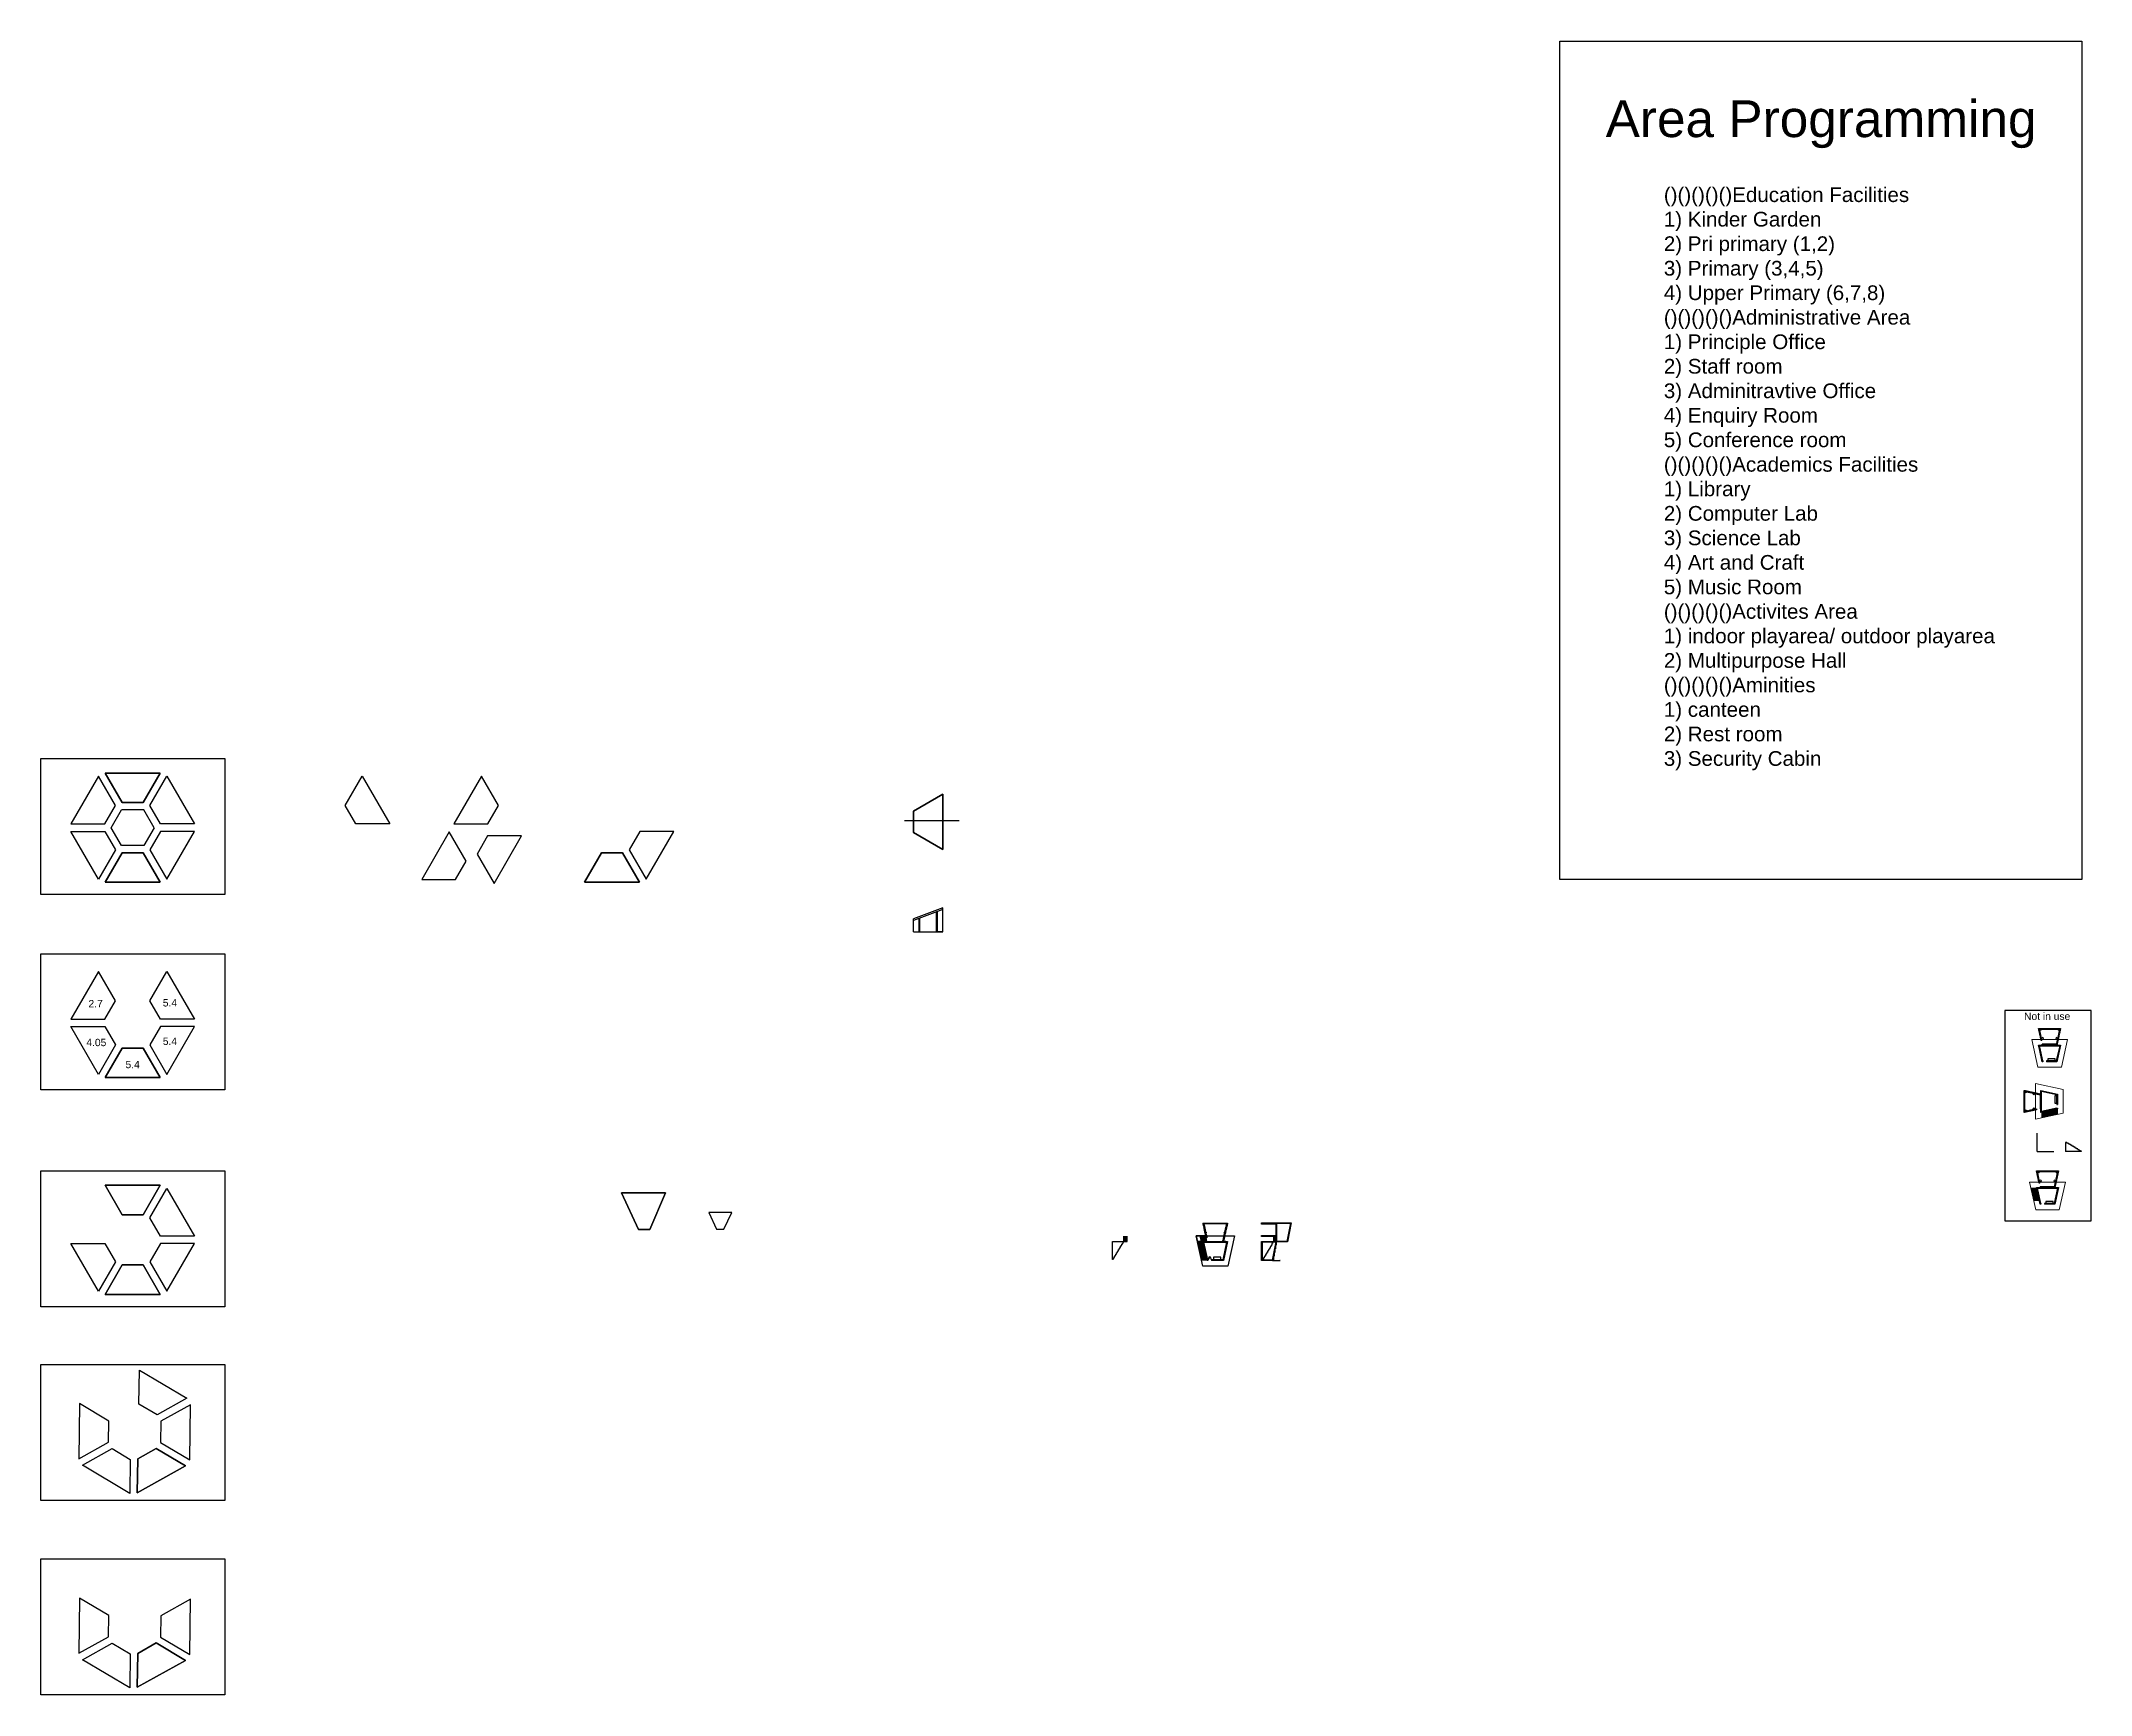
# Model space of a CAD drawing. Header units: millimetres. Extents: x 2699056 to 8562313, y 3604254 to 5198898.
# Drawn here: x 8004617 to 8562313, y 4748989 to 5198898 of the extents above; entities that cross this region are included whole.
import ezdxf

# ---------------------------------------------------------------- set-up
doc = ezdxf.new("R2010")
doc.units = ezdxf.units.MM
doc.header["$LTSCALE"] = 10
doc.header["$MEASUREMENT"] = 0
doc.linetypes.add('ACAD_ISO02W100', pattern=[15, 12, -3])
doc.styles.get("Standard").update_dxf_attribs({"font": 'arial.ttf'})

# ---------------------------------------------------------------- blocks, each defined once
blk = doc.blocks.new('*U36')
for p, q in [((0, 0), (0, -6)), ((40, 0), (40, -6))]:
    blk.add_line(p, q)
blk.add_lwpolyline([(0, 0), (20, 35), (22, 34), (2, -1)], close=True)
blk.add_arc((0, 0), 40, 0, 60)

msp = doc.modelspace()

# ---------------------------------------------------------------- linework, layer by layer
for p, q in [((8022057, 4999743), (8026676, 4991743)), ((8037057, 4999743), (8022057, 4999743)), ((8032438, 4991743), (8037057, 4999743)), ((8026676, 4991743), (8032438, 4991743)), ((8023702, 4984913), (8026490, 4989743)), ((8032624, 4989743), (8026490, 4989743)), ((8035412, 4984913), (8032624, 4989743)), ((8239516, 4986894), (8254399, 4986894)), ((8022057, 4970083), (8026676, 4978083)), ((8026676, 4978083), (8032438, 4978083)), ((8032438, 4978083), (8037057, 4970083)), ((8037057, 4970083), (8022057, 4970083)), ((8249980, 4963115), (8241980, 4960115)), ((8249980, 4962688), (8241980, 4959688)), ((8241980, 4956615), (8241980, 4960115)), ((8243480, 4956615), (8243480, 4960250)), ((8243680, 4956615), (8243680, 4960325)), ((8248280, 4956615), (8248280, 4962050)), ((8248480, 4956615), (8248480, 4962125)), ((8249980, 4956615), (8249980, 4963115)), ((8241980, 4956615), (8249980, 4956615)), ((8241980, 4956615), (8243480, 4956615)), ((8241980, 4956615), (8243480, 4956615)), ((8249980, 4956615), (8248480, 4956615)), ((8548982, 4926992), (8548777, 4926992)), ((8549202, 4925992), (8548998, 4925992)), ((8549199, 4921475), (8549199, 4921260)), ((8550199, 4921460), (8550199, 4921260)), ((8547472, 4908391), (8547472, 4908186)), ((8548472, 4908611), (8548472, 4908407)), ((8550125, 4907771), (8550125, 4906235)), ((8550425, 4907838), (8550425, 4906302)), ((8550725, 4907904), (8550725, 4906368)), ((8551025, 4907970), (8551025, 4906434)), ((8551325, 4908036), (8551325, 4906500)), ((8551625, 4908102), (8551625, 4906566)), ((8551925, 4908169), (8551925, 4906633)), ((8552225, 4908235), (8552225, 4906699)), ((8552525, 4908301), (8552525, 4906765)), ((8552825, 4908367), (8552825, 4906831)), ((8552988, 4908608), (8553203, 4908608)), ((8553003, 4909608), (8553203, 4909608)), ((8553125, 4908433), (8553125, 4906897)), ((8548925, 4907507), (8548925, 4905971)), ((8549225, 4907573), (8549225, 4906037)), ((8549525, 4907639), (8549525, 4906103)), ((8549825, 4907705), (8549825, 4906169)), ((8547542, 4886771), (8546006, 4886771)), ((8547608, 4886471), (8546072, 4886471)), ((8547675, 4886171), (8546138, 4886171)), ((8547741, 4885871), (8546205, 4885871)), ((8547807, 4885571), (8546271, 4885571)), ((8548426, 4888224), (8548221, 4888224)), ((8548647, 4887224), (8548442, 4887224)), ((8547873, 4885271), (8546337, 4885271)), ((8547939, 4884971), (8546403, 4884971)), ((8548006, 4884671), (8546469, 4884671)), ((8548072, 4884371), (8546536, 4884371)), ((8548138, 4884071), (8546602, 4884071)), ((8548204, 4883771), (8546668, 4883771)), ((8548278, 4883471), (8546734, 4883471)), ((8548644, 4882708), (8548644, 4882493)), ((8549644, 4882693), (8549644, 4882493))]:
    msp.add_line(p, q)
at = {"ltscale": 100}
for p, q in [((8547672, 4896799), (8547672, 4901799)), ((8547672, 4896799), (8552203, 4896799)), ((8555413, 4899319), (8555413, 4896799)), ((8559613, 4896799), (8555413, 4896799)), ((8558713, 4897339), (8559013, 4897339)), ((8559013, 4897339), (8559013, 4897159)), ((8559013, 4897159), (8559313, 4897159)), ((8559313, 4897159), (8559313, 4896979)), ((8559313, 4896979), (8559613, 4896979)), ((8559613, 4896979), (8559613, 4896799)), ((8340681, 4877426), (8344681, 4877426)), ((8340681, 4872351), (8340681, 4877426)), ((8340806, 4877301), (8344530, 4877301)), ((8340806, 4872351), (8340806, 4877301)), ((8344530, 4877301), (8343578, 4872351)), ((8344681, 4877426), (8343681, 4872226)), ((8296123, 4867432), (8296123, 4872332)), ((8296123, 4872332), (8300123, 4872332)), ((8320724, 4872332), (8319239, 4872332)), ((8320790, 4872032), (8319305, 4872032)), ((8320856, 4871732), (8319371, 4871732)), ((8320923, 4871432), (8319438, 4871432)), ((8320989, 4871132), (8319504, 4871132)), ((8321055, 4870832), (8319570, 4870832)), ((8321121, 4870532), (8319636, 4870532)), ((8321187, 4870232), (8319702, 4870232)), ((8321254, 4869932), (8319769, 4869932)), ((8321320, 4869632), (8319835, 4869632)), ((8321386, 4869332), (8319901, 4869332)), ((8320291, 4872332), (8319967, 4873801)), ((8321452, 4869032), (8319967, 4869032)), ((8321518, 4868732), (8320033, 4868732)), ((8320598, 4872332), (8320274, 4873801)), ((8320902, 4872351), (8320582, 4873801)), ((8321209, 4872351), (8320889, 4873801)), ((8321516, 4872351), (8321196, 4873801)), ((8321823, 4872351), (8321492, 4873851)), ((8336806, 4872376), (8336806, 4867276)), ((8336806, 4872376), (8340806, 4872376)), ((8339866, 4872376), (8340046, 4872376)), ((8340046, 4872376), (8340046, 4873701)), ((8340297, 4869351), (8340104, 4869351)), ((8340104, 4869351), (8340104, 4868351)), ((8340226, 4872376), (8340226, 4873701)), ((8340489, 4870351), (8340297, 4870351)), ((8340297, 4870351), (8340297, 4869351)), ((8340406, 4872376), (8340406, 4873701)), ((8340681, 4871351), (8340489, 4871351)), ((8340489, 4871351), (8340489, 4870351)), ((8340586, 4872376), (8340586, 4873701)), ((8343681, 4872226), (8340657, 4872226)), ((8340681, 4872226), (8340681, 4871351)), ((8343578, 4872351), (8340806, 4872351)), ((8296303, 4867432), (8296123, 4867432)), ((8321585, 4868432), (8320100, 4868432)), ((8321651, 4868132), (8320166, 4868132)), ((8321717, 4867832), (8320232, 4867832)), ((8321783, 4867532), (8320298, 4867532)), ((8321849, 4867232), (8320313, 4867232)), ((8321867, 4867151), (8321783, 4867532)), ((8339681, 4867201), (8341681, 4867201)), ((8339681, 4867151), (8341681, 4867151)), ((8340104, 4868351), (8339912, 4868351)), ((8339912, 4868351), (8339912, 4867201))]:
    msp.add_line(p, q, dxfattribs=at)
at = {"ltscale": 10}
for p, q in [((8299183, 4872332), (8299183, 4873801)), ((8299363, 4872332), (8299363, 4873801)), ((8299543, 4872332), (8299543, 4873801)), ((8299723, 4872332), (8299723, 4873801)), ((8299903, 4872332), (8299903, 4873801)), ((8300083, 4872332), (8300083, 4873801)), ((8321516, 4872351), (8321516, 4872151)), ((8323016, 4872276), (8321516, 4872276)), ((8323016, 4872226), (8321516, 4872226)), ((8323016, 4872351), (8323016, 4872151)), ((8325124, 4872351), (8325124, 4872151)), ((8325124, 4872276), (8326624, 4872276)), ((8325124, 4872226), (8326624, 4872226)), ((8326624, 4872351), (8326624, 4872151)), ((8322028, 4867351), (8322028, 4867151)), ((8323028, 4867351), (8323028, 4867151)), ((8325690, 4867351), (8325690, 4867151)), ((8326112, 4867251), (8325690, 4867251)), ((8326112, 4867351), (8326112, 4867151))]:
    msp.add_line(p, q, dxfattribs=at)
for points in [[(8417786, 5198898), (8559851, 5198898), (8559851, 4970860), (8417786, 4970860)], [(8004617, 4966722), (8004617, 5003722), (8054617, 5003722), (8054617, 4966722)], [(8024851, 4990903), (8020232, 4998903), (8012732, 4985913), (8021970, 4985913)], [(8032438, 4991743), (8026676, 4991743), (8022057, 4999743), (8037057, 4999743)], [(8034263, 4990903), (8038882, 4998903), (8046382, 4985913), (8037144, 4985913)], [(8090259, 4985913), (8087378, 4990903), (8091997, 4998903), (8099497, 4985913)], [(8126154, 4985913), (8129035, 4990903), (8124416, 4998903), (8116916, 4985913)], [(8249980, 4994006), (8241980, 4989387), (8241980, 4983625), (8249980, 4979006)], [(8249980, 4979006), (8241980, 4983625), (8241980, 4989387), (8249980, 4994006)], [(8021970, 4983913), (8024851, 4978923), (8020232, 4970923), (8012732, 4983913)], [(8037144, 4983913), (8034263, 4978923), (8038882, 4970923), (8046382, 4983913)], [(8117422, 4970788), (8120303, 4975779), (8115684, 4983779), (8108184, 4970788)], [(8135360, 4982720), (8126123, 4982720), (8123241, 4977730), (8127860, 4969730)], [(8176762, 4983913), (8167524, 4983913), (8164643, 4978923), (8169262, 4970923)], [(8032438, 4978083), (8026676, 4978083), (8022057, 4970083), (8037057, 4970083)], [(8152437, 4970083), (8157056, 4978083), (8162818, 4978083), (8167437, 4970083)], [(8167437, 4970083), (8162818, 4978083), (8157056, 4978083), (8152437, 4970083)], [(8004617, 4913612), (8004617, 4950612), (8054617, 4950612), (8054617, 4913612)], [(8021970, 4932803), (8024851, 4937793), (8020232, 4945793), (8012732, 4932803)], [(8037144, 4932803), (8034263, 4937793), (8038882, 4945793), (8046382, 4932803)], [(8012732, 4930803), (8021970, 4930803), (8024851, 4925812), (8020232, 4917812)], [(8046382, 4930803), (8037144, 4930803), (8034263, 4925812), (8038882, 4917812)], [(8022057, 4916973), (8026676, 4924973), (8032438, 4924973), (8037057, 4916973)], [(8037057, 4916973), (8032438, 4924973), (8026676, 4924973), (8022057, 4916973)], [(8004617, 4854604), (8004617, 4891604), (8054617, 4891604), (8054617, 4854604)], [(8022057, 4887625), (8026676, 4879625), (8032438, 4879625), (8037057, 4887625)], [(8037057, 4887625), (8032438, 4879625), (8026676, 4879625), (8022057, 4887625)], [(8037144, 4873795), (8034263, 4878786), (8038882, 4886786), (8046382, 4873795)], [(8162505, 4885625), (8167124, 4875625), (8170221, 4875625), (8174505, 4885625)], [(8174505, 4885625), (8170221, 4875625), (8167124, 4875625), (8162505, 4885625)], [(8190417, 4875714), (8192530, 4880246), (8186304, 4880246), (8188417, 4875714)], [(8012732, 4871795), (8021970, 4871795), (8024851, 4866805), (8020232, 4858805)], [(8046382, 4871795), (8037144, 4871795), (8034263, 4866805), (8038882, 4858805)], [(8022057, 4857966), (8026676, 4865966), (8032438, 4865966), (8037057, 4857966)], [(8037057, 4857966), (8032438, 4865966), (8026676, 4865966), (8022057, 4857966)], [(8004617, 4801895), (8004617, 4838895), (8054617, 4838895), (8054617, 4801895)], [(8036220, 4825175), (8031267, 4828119), (8031384, 4837356), (8044278, 4829692)], [(8022984, 4817754), (8023057, 4823516), (8015116, 4828236), (8014926, 4813237)], [(8045256, 4827947), (8037198, 4823430), (8037125, 4817668), (8045066, 4812948)], [(8015904, 4811492), (8023962, 4816010), (8028915, 4813065), (8028799, 4803829)], [(8030801, 4803989), (8030918, 4813226), (8035944, 4816044), (8043885, 4811324)], [(8043885, 4811324), (8035944, 4816044), (8030918, 4813226), (8030801, 4803989)], [(8004617, 4748989), (8004617, 4785989), (8054617, 4785989), (8054617, 4748989)], [(8022984, 4764847), (8023057, 4770609), (8015116, 4775329), (8014926, 4760330)], [(8045256, 4775041), (8037198, 4770523), (8037125, 4764761), (8045066, 4760042)], [(8015904, 4758586), (8023962, 4763103), (8028915, 4760159), (8028799, 4750922)], [(8030801, 4751082), (8030918, 4760319), (8035944, 4763137), (8043885, 4758417)], [(8043885, 4758417), (8035944, 4763137), (8030918, 4760319), (8030801, 4751082)]]:
    msp.add_lwpolyline(points, close=True)
for points in [[(8035412, 4984913), (8032624, 4980083), (8026490, 4980083), (8023702, 4984913)], [(8548363, 4924338), (8548042, 4925792), (8554042, 4925792), (8553042, 4921260), (8550199, 4921260)], [(8549199, 4921475), (8548558, 4924381), (8548291, 4925592), (8553793, 4925592), (8552881, 4921460), (8550199, 4921460)], [(8549199, 4921260), (8549042, 4921260), (8548363, 4924338)], [(8550125, 4907771), (8548672, 4907451), (8548672, 4913451), (8553203, 4912451), (8553203, 4909608)], [(8552988, 4908608), (8550082, 4907967), (8548872, 4907700), (8548872, 4913202), (8553003, 4912290), (8553003, 4909608)], [(8553203, 4908608), (8553203, 4908451), (8550125, 4907771)], [(8548221, 4888224), (8547486, 4891556), (8553486, 4891556), (8552486, 4887024), (8548486, 4887024), (8548442, 4887224)], [(8548426, 4888224), (8547735, 4891356), (8553237, 4891356), (8552326, 4887224), (8548647, 4887224)], [(8547807, 4885571), (8547486, 4887024), (8553486, 4887024), (8552486, 4882493), (8549644, 4882493)], [(8548644, 4882708), (8548002, 4885614), (8547735, 4886824), (8553237, 4886824), (8552326, 4882693), (8549644, 4882693)], [(8548644, 4882493), (8548486, 4882493), (8547807, 4885571)]]:
    msp.add_lwpolyline(points)
for points in [[(8562313, 4935184), (8538913, 4935184), (8538913, 4877943), (8562313, 4877943)], [(8323570, 4867351), (8325570, 4867351), (8325570, 4868051), (8323570, 4868051)]]:
    msp.add_lwpolyline(points, close=True, dxfattribs=at)
at = {"linetype": 'ACAD_ISO02W100'}
for points in [[(8548777, 4926992), (8548042, 4930323), (8554042, 4930323), (8553042, 4925792), (8549042, 4925792), (8548998, 4925992)], [(8548982, 4926992), (8548291, 4930123), (8553793, 4930123), (8552881, 4925992), (8549202, 4925992)], [(8547472, 4908186), (8544140, 4907451), (8544140, 4913451), (8548672, 4912451), (8548672, 4908451), (8548472, 4908407)], [(8547472, 4908391), (8544340, 4907700), (8544340, 4913202), (8548472, 4912290), (8548472, 4908611)], [(8326112, 4872351), (8327171, 4877151), (8320969, 4877151), (8321807, 4873351), (8321602, 4873351), (8320720, 4877351), (8327420, 4877351), (8326316, 4872351), (8326112, 4872351)]]:
    msp.add_lwpolyline(points, dxfattribs=at)
at = {"lineweight": 5}
for points in [[(8547837, 4919760), (8546175, 4927292), (8555909, 4927292), (8554247, 4919760)], [(8554703, 4907246), (8547172, 4905584), (8547172, 4915318), (8554703, 4913656)], [(8547281, 4880993), (8545619, 4888524), (8555353, 4888524), (8553691, 4880993)]]:
    msp.add_lwpolyline(points, close=True, dxfattribs=at)
at = {"ltscale": 100}
for points in [[(8550540, 4921460), (8552540, 4921460), (8552540, 4921998), (8550540, 4921998)], [(8553003, 4909949), (8553003, 4911949), (8552465, 4911949), (8552465, 4909949)], [(8549985, 4882693), (8551985, 4882693), (8551985, 4883230), (8549985, 4883230)], [(8340681, 4877404), (8340681, 4877104), (8336681, 4877104), (8336681, 4877404)], [(8327477, 4865651), (8320662, 4865651), (8318853, 4873851), (8329287, 4873851)], [(8340681, 4874001), (8340681, 4873701), (8336681, 4873701), (8336681, 4874001)], [(8336806, 4872226), (8340530, 4872226), (8339578, 4867276), (8336806, 4867276)]]:
    msp.add_lwpolyline(points, close=True, dxfattribs=at)
for points in [[(8558713, 4897339), (8558713, 4897519), (8558413, 4897519), (8558413, 4897699), (8558113, 4897699), (8558113, 4897879), (8557813, 4897879), (8557813, 4898059), (8557513, 4898059), (8557513, 4898239), (8557213, 4898239), (8557213, 4898419), (8556913, 4898419), (8556913, 4898599), (8556613, 4898599), (8556613, 4898779), (8556313, 4898779), (8556313, 4898959), (8556013, 4898959), (8556013, 4899139), (8555713, 4899139), (8555713, 4899319), (8555413, 4899319)], [(8296303, 4867432), (8296303, 4867732), (8296483, 4867732), (8296483, 4868032), (8296663, 4868032), (8296663, 4868332), (8296843, 4868332), (8296843, 4868632), (8297023, 4868632), (8297023, 4868932), (8297203, 4868932), (8297203, 4869232), (8297383, 4869232), (8297383, 4869532), (8297563, 4869532), (8297563, 4869832), (8297743, 4869832), (8297743, 4870132), (8297923, 4870132), (8297923, 4870432), (8298103, 4870432), (8298103, 4870732), (8298283, 4870732), (8298283, 4871032), (8298463, 4871032), (8298463, 4871332), (8298643, 4871332), (8298643, 4871632), (8298823, 4871632), (8298823, 4871932), (8299003, 4871932), (8299003, 4872232), (8299183, 4872232), (8299183, 4872332)], [(8322028, 4867151), (8321867, 4867151), (8320720, 4872351), (8321823, 4872351), (8326316, 4872351), (8327420, 4872351), (8326272, 4867151)], [(8322028, 4867351), (8320969, 4872151), (8327171, 4872151), (8326112, 4867351), (8323028, 4867351)], [(8340657, 4872226), (8339681, 4867151), (8336681, 4867151), (8336681, 4872351), (8340681, 4872351)], [(8339866, 4872376), (8339866, 4872076), (8339686, 4872076), (8339686, 4871776), (8339506, 4871776), (8339506, 4871476), (8339326, 4871476), (8339326, 4871176), (8339146, 4871176), (8339146, 4870876), (8338966, 4870876), (8338966, 4870576), (8338786, 4870576), (8338786, 4870276), (8338606, 4870276), (8338606, 4869976), (8338426, 4869976), (8338426, 4869676), (8338246, 4869676), (8338246, 4869376), (8338066, 4869376), (8338066, 4869076), (8337886, 4869076), (8337886, 4868776), (8337706, 4868776), (8337706, 4868476), (8337526, 4868476), (8337526, 4868176), (8337346, 4868176), (8337346, 4867876), (8337166, 4867876), (8337166, 4867576), (8336986, 4867576), (8336986, 4867276), (8336806, 4867276)], [(8326272, 4867151), (8323028, 4867151)]]:
    msp.add_lwpolyline(points, dxfattribs=at)
at = {"ltscale": 10}
for points in [[(8321492, 4873851), (8318853, 4873851), (8320313, 4867232)], [(8321503, 4873801), (8318915, 4873801), (8320364, 4867232)]]:
    msp.add_lwpolyline(points, dxfattribs=at)
for centre in [(8548423, 4930016), (8553661, 4930016), (8548970, 4927599), (8553113, 4927599), (8544447, 4913070), (8544447, 4907832), (8546864, 4912522), (8546864, 4908379), (8547867, 4891249), (8553105, 4891249), (8548415, 4888831), (8552558, 4888831)]:
    msp.add_circle(centre, 300)
at = {"ltscale": 100}
for centre in [(8320908, 4877199), (8321450, 4874740), (8326690, 4874740), (8327232, 4877199)]:
    msp.add_circle(centre, 151, dxfattribs=at)
msp.add_arc((8341681, 4867176), 25, 270, 90, dxfattribs=at)
for p in [(8321586, 4872351), (8326884, 4872351), (8321675, 4868023), (8326394, 4867701)]:
    msp.add_point(p)

# ---------------------------------------------------------------- block references
at = {"xscale": 25, "yscale": 25, "zscale": 25}
msp.add_blockref('*U36', (8322028, 4867348), dxfattribs=at)

# ---------------------------------------------------------------- texts
at = {"attachment_point": 1}
for s, width, insert, char_height in [('Area Programming', 132206.67, (8430274, 5182759), 10000), ('()()()()()Education Facilities\\P1) Kinder Garden\\P2) Pri primary (1,2)\\P3) Primary (3,4,5)\\P4) Upper Primary (6,7,8)\\P()()()()()Administrative Area\\P1) Principle Office\\P2) Staff room\\P3) Adminitravtive Office\\P4) Enquiry Room\\P5) Conference room\\P()()()()()Academics Facilities\\P1) Library \\P2) Computer Lab\\P3) Science Lab\\P4) Art and Craft\\P5) Music Room\\P()()()()()Activites Area\\P1) indoor playarea/ outdoor playarea\\P2) Multipurpose Hall\\P()()()()()Aminities\\P1) canteen\\P2) Rest room\\P3) Security Cabin', 343921.98, (8446104, 5159098), 4000), ('2.7', 4229.97, (8017533, 4938038), 2000), ('5.4', 4229.97, (8037760, 4938281), 2000), ('4.05', 4229.97, (8016947, 4927480), 2000), ('5.4', 4229.97, (8037760, 4927819), 2000), ('5.4', 4229.97, (8027611, 4921487), 2000)]:
    msp.add_mtext_dynamic_manual_height_columns(s, width=width, gutter_width=1, heights=[0], dxfattribs=dict(at, insert=insert, char_height=char_height))
at = {"ltscale": 10, "insert": (8544097, 4934623), "char_height": 2000, "attachment_point": 1}
msp.add_mtext_dynamic_manual_height_columns('Not in use', width=14551.21, gutter_width=1, heights=[0], dxfattribs=at)

doc.saveas('drawing.dxf')
